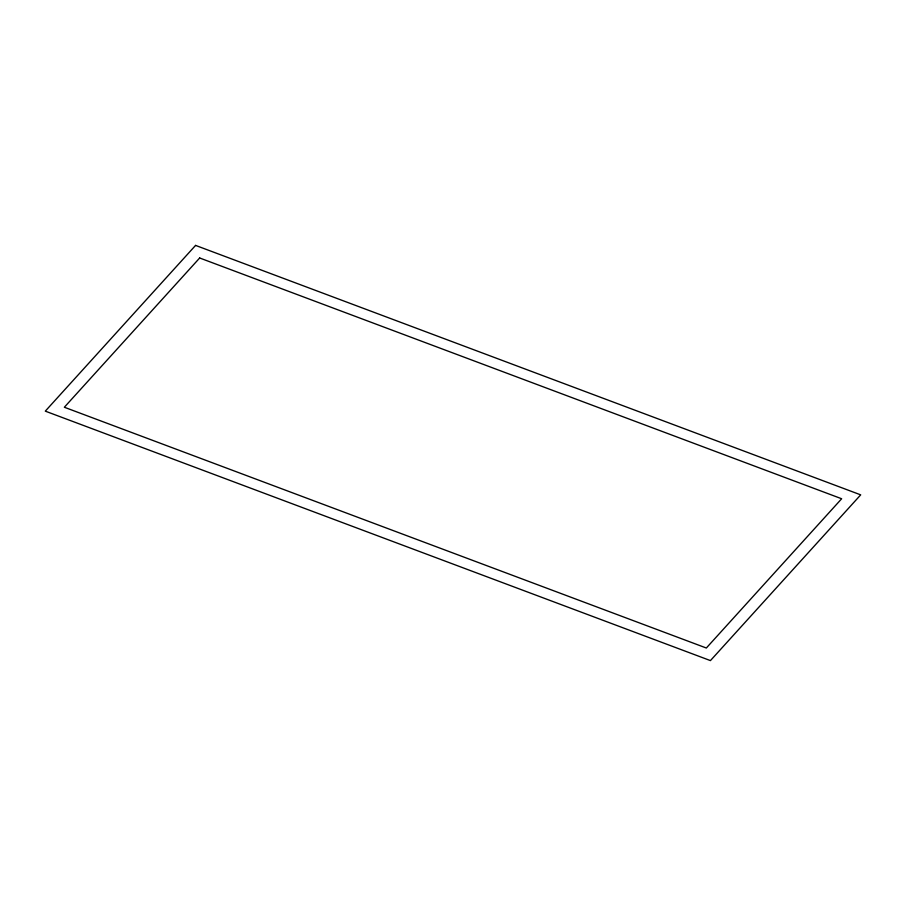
<?xml version="1.0" encoding="UTF-8"?>
<svg xmlns="http://www.w3.org/2000/svg" width="906" height="906" viewBox="0 0 906 906"><rect width="100%" height="100%" fill="white"/><g stroke="black" fill="none" stroke-linecap="round" stroke-linejoin="round"><path stroke-width="1.36" d="M195.571 245.401L45.3 411.143L710.429 660.599L860.7 494.857L195.571 245.401M199.671 257.984L64.349 407.247L706.329 648.017L841.651 498.753L199.671 257.984"/></g></svg>
